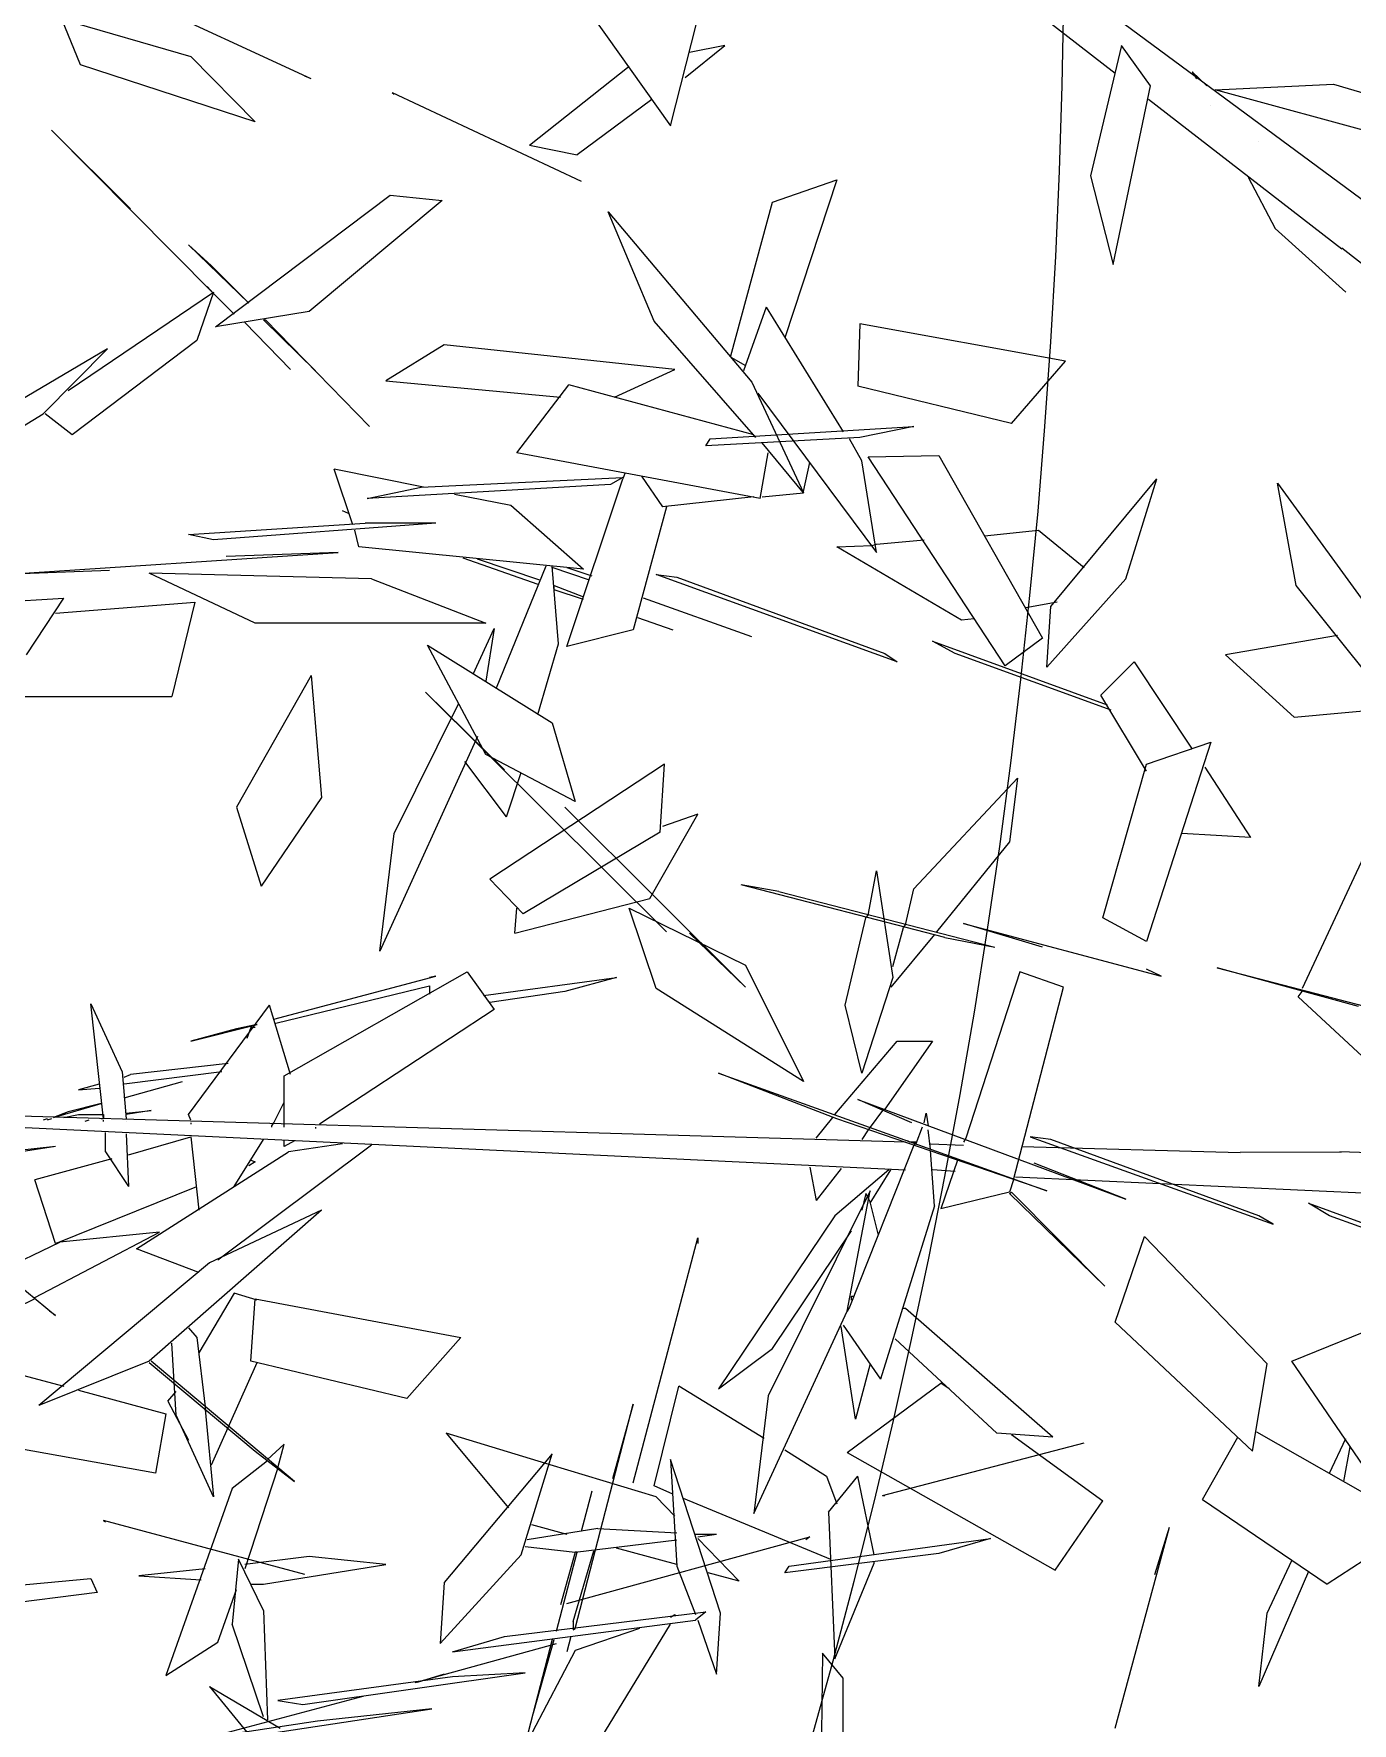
# Model space of a CAD drawing. Header units: metres. Extents: x 42 to 199, y -121 to 268.
# Drawn here: x 115.187 to 115.582, y -80.601 to -80.095 of the extents above; entities that cross this region are included whole.
import ezdxf

# ---------------------------------------------------------------- set-up
doc = ezdxf.new("R2010")
doc.units = ezdxf.units.M
doc.header["$LTSCALE"] = 0.3
doc.layers.get('0').update_dxf_attribs({"color": 8})
doc.layers.add('A-ELEVATION 3', color=8, linetype='Continuous')
for name, color, linetype, lineweight in [('A-Hatch', 8, 'Continuous', 9), ('A-LANDSCAPE', 8, 'Continuous', 5), ('DA HOUSE ARCH LAYOUT', 8, 'Continuous', 9)]:
    doc.layers.add(name, color=color, linetype=linetype, lineweight=lineweight)

# ---------------------------------------------------------------- blocks, each defined once
blk = doc.blocks.new('02PTRX29')
at = {"color": 8, "linetype": 'Continuous', "transparency": 33554572}
for p, q in [((0.07381664105384544, 0.05983765418756448), (0.1912780827308964, 0.1467477354283382)), ((0.1859648026549579, 0.1392838419885187), (0.1417507220237511, 0.105000534832417)), ((0.2151878430723357, 0.1044945081584991), (0.2362512033730084, 0.1142355216309205)), ((0.1823593626035134, 0.1001932814305668), (0.1795129625629741, 0.1114523749244576)), ((0.1908985627255291, 0.112211414935306), (0.1823593626035134, 0.1001932814305668)), ((0.2379590433972751, 0.1099342949027609), (0.226193923229296, 0.1065186148540569)), ((0.2362512033730084, 0.1057595748431517), (0.2379590433972751, 0.1099342949027609)), ((0.1385248019776739, 0.1038619748160876), (0.1411814420157, 0.1075306682019495)), ((0.1411814420157, 0.1075306682019495), (0.1440278420562962, 0.09563904136547663)), ((0.181031042584614, 0.1046210148269928), (0.1774256025331695, 0.1075306682019495)), ((0.1774256025331695, 0.1075306682019495), (0.1806515225790264, 0.1068981348594775)), ((0.226193923229296, 0.1065186148540569), (0.2203113631454841, 0.1005728014358205)), ((0.1334012819045967, 0.1038619748160876), (0.1347296019236026, 0.1051270415009107)), ((0.1347296019236026, 0.1051270415009107), (0.1343500819181216, 0.1044945081584991)), ((0.1952630427877082, 0.0984221880718259), (0.1861545626576984, 0.105633068174825)), ((0.2203113631454841, 0.1005728014358205), (0.2362512033730084, 0.1057595748431517)), ((0.1218259217391804, 0.1039884814845777), (0.101901121454901, 0.0981691747347817)), ((0.1130969616147084, 0.0981691747347817), (0.1326422418935707, 0.1034824548107771)), ((0.1326422418935707, 0.1034824548107771), (0.1218259217391804, 0.1039884814845777)), ((0.1419404820264916, 0.08754261458313195), (0.1385248019776739, 0.1038619748160876)), ((0.2151878430723357, 0.1044945081584991), (0.2157571230803867, 0.1047475214954297)), ((0.1210668817285097, 0.08893418793633501), (0.1387145619804784, 0.1025969081314351)), ((0.1330217618992222, 0.1020908814574568), (0.1330217618992222, 0.1020908814574568)), ((0.1840672026278369, 0.1025969081314351), (0.1908985627255291, 0.0975366413925407)), ((0.2077872029667063, 0.1032294414737898), (0.1905190427199344, 0.09513301469150193)), ((0.2077872029667063, 0.1032294414737898), (0.2075974429638521, 0.1031029348052961)), ((0.1286572818367659, 0.09880170807719324), (0.1286572818367659, 0.09880170807719324)), ((0.238907843410928, 0.0998137614250858), (0.2241065631995482, 0.08488597454516267)), ((0.2316969633077548, 0.09260288132219685), (0.238907843410928, 0.0998137614250858)), ((0.1952630427877082, 0.0984221880718259), (0.1908985627255291, 0.0975366413925407)), ((0.1296060818505183, 0.09551253469698295), (0.1271392018152326, 0.09083178796339908)), ((0.1440278420562962, 0.09563904136547663), (0.1419404820264916, 0.08754261458313195)), ((0.1730611224708198, 0.09323541466443785), (0.1671785623867237, 0.0952595213599956)), ((0.1671785623867237, 0.0952595213599956), (0.1719225624545544, 0.0808377611542177)), ((0.176856322524948, 0.07919317446397045), (0.1730611224708198, 0.09323541466443785)), ((0.2079769629693402, 0.09386794800684939), (0.2032329629014455, 0.09336192133287469)), ((0.2032329629014455, 0.09336192133287469), (0.2153776030749128, 0.0832413878550291)), ((0.2239168031968077, 0.08184981450187934), (0.2079769629693402, 0.09386794800684939)), ((0.1880521626848193, 0.09234986798503897), (0.1749587224978839, 0.07678954776293168)), ((0.183877442625267, 0.08235584117568706), (0.1880521626848193, 0.09234986798503897)), ((0.1271392018152326, 0.09083178796339908), (0.1206873617230855, 0.08501248121371319)), ((0.1210668817285097, 0.08906069460482868), (0.09298240132756774, 0.06704853429050672)), ((0.2208806431534711, 0.08400042786593431), (0.2263836832320365, 0.08931370794175919)), ((0.2263836832320365, 0.08931370794175919), (0.2242963232021822, 0.08741610791469512)), ((0.2242963232021822, 0.08741610791469512), (0.2208806431534711, 0.08400042786593431)), ((0.2241065631995482, 0.08488597454516267), (0.2246758432077698, 0.0855185078875742)), ((0.237389763389281, 0.07603050775214015), (0.2241065631995482, 0.08501248121371319)), ((0.2241065631995482, 0.08501248121371319), (0.2256246432213089, 0.08058474781723035)), ((0.1736304024790414, 0.08362090786051013), (0.1666092823786158, 0.07223530769795161)), ((0.1736304024790414, 0.08362090786051013), (0.1757177625086186, 0.0778016011107674)), ((0.2241065631995482, 0.08488597454516267), (0.2222089631724913, 0.0829883745180986)), ((0.1463049620886139, 0.07868714778999575), (0.1650912023569759, 0.08210282783887024)), ((0.1650912023569759, 0.08210282783887024), (0.1652809623597165, 0.07641002775762118)), ((0.1745792024925805, 0.0717292810240373), (0.183877442625267, 0.08235584117568706)), ((0.2193625631318312, 0.08248234784435127), (0.2098745629963972, 0.07274133437175934)), ((0.2148083230668618, 0.0778016011107674), (0.2195523231345717, 0.08248234784435127)), ((0.2153776030749128, 0.0832413878550291), (0.2239168031968077, 0.08184981450187934)), ((0.2212601631589592, 0.08222933450736392), (0.2170854430992861, 0.07792810777920423)), ((0.2195523231345717, 0.08248234784435127), (0.2193625631318312, 0.08248234784435127)), ((0.2256246432213089, 0.08058474781723035), (0.2370102433837999, 0.0719822943610211)), ((0.176856322524948, 0.07906666779541993), (0.1755280025061126, 0.07830762778468525)), ((0.1819798425982668, 0.07792810777920423), (0.2030432028988756, 0.08020522781180262)), ((0.2030432028988756, 0.08020522781180262), (0.2083564829747644, 0.07691605443136496)), ((0.2337843233377299, 0.07982570780632514), (0.2516217635923184, 0.06932565432305537)), ((0.2396668834218261, 0.07387989438808873), (0.2337843233377299, 0.07982570780632514)), ((0.1512387221591851, 0.07299434770874313), (0.1463049620886139, 0.07868714778999575)), ((0.1874828826768322, 0.07539797440972862), (0.1819798425982668, 0.07792810777920423)), ((0.1512387221591851, 0.07299434770874313), (0.1652809623597165, 0.07641002775762118)), ((0.1743894424896624, 0.0757774944151528), (0.1635731223351584, 0.06122922754076754)), ((0.1749587224978839, 0.07678954776293168), (0.1702147224302806, 0.06666901428519978)), ((0.1747689624951434, 0.0719822943610211), (0.1916576027364343, 0.0765365344261113)), ((0.1964016028040447, 0.07033770767089109), (0.1916576027364343, 0.0765365344261113)), ((0.2083564829747644, 0.07691605443136496), (0.192416642747169, 0.07539797440972862)), ((0.1787539225520689, 0.07160277435560047), (0.1601574422863976, 0.07274133437175934)), ((0.1601574422863976, 0.07274133437175934), (0.1650912023569759, 0.0717292810240373)), ((0.2370102433837999, 0.0719822943610211), (0.2394771234190927, 0.07387989438808873)), ((0.2565555236628896, 0.06363285424174947), (0.2396668834218261, 0.07387989438808873)), ((0.1649014423542923, 0.06957866765998233), (0.166040002370444, 0.07160277435560047)), ((0.1650912023569759, 0.0717292810240373), (0.1791334425574433, 0.07097024101330263)), ((0.1702147224302806, 0.06666901428519978), (0.1740099224844727, 0.07122325435011945)), ((0.1791334425574433, 0.07097024101330263), (0.1787539225520689, 0.07160277435560047)), ((0.1578803222541438, 0.07008469433390374), (0.1483923221186458, 0.05338581409558074)), ((0.1518080021674137, 0.05085568072604829), (0.1643321623461844, 0.06995818766540651)), ((0.1643321623461844, 0.06995818766540651), (0.1578803222541438, 0.07008469433390374)), ((0.1635731223351584, 0.06122922754076754), (0.1649014423542923, 0.06957866765998233)), ((0.1741996824870924, 0.06616298761122508), (0.1734406424760806, 0.07033770767089109)), ((0.1741996824870924, 0.06616298761122508), (0.1964016028040447, 0.07033770767089109)), ((0.1476332821077975, 0.05629546747036684), (0.1379555219695661, 0.06793408096985232)), ((0.1408019220102261, 0.05882560083984245), (0.1379555219695661, 0.06793408096985232)), ((0.1702147224302806, 0.06679552095369345), (0.169645442422123, 0.0694521609914922)), ((0.1850160026415395, 0.06818709430683967), (0.1831184026142481, 0.06540394760037671)), ((0.1865340826631225, 0.06844010764377018), (0.1867238426658631, 0.06793408096985232)), ((0.1867238426658631, 0.06806058763834599), (0.1878624026820788, 0.06742805429610499)), ((0.2051305629286801, 0.06717504095894711), (0.1867238426658631, 0.06806058763834599)), ((0.1918473627389545, 0.05262677408467553), (0.1867238426658631, 0.06793408096985232)), ((0.2049408029260533, 0.06717504095894711), (0.2131004830423606, 0.0688196276492512)), ((0.2113926430180371, 0.06375936091024315), (0.2131004830423606, 0.0688196276492512)), ((0.1269494418124992, 0.06755456096442813), (0.1178409616823188, 0.05503040078571075)), ((0.1252416017879412, 0.05819306749743092), (0.1269494418124992, 0.06755456096442813)), ((0.1702147224302806, 0.06666901428519978), (0.1702147224302806, 0.06679552095369345)), ((0.1740099224844727, 0.0662894942797152), (0.1702147224302806, 0.06666901428519978)), ((0.1878624026820788, 0.06742805429610499), (0.2100643229990311, 0.06616298761122508)), ((0.2020944028853506, 0.0665425076167061), (0.1969708828120318, 0.06553045426881354)), ((0.2100643229990311, 0.06616298761122508), (0.2051305629286801, 0.06717504095894711)), ((0.1747689624951434, 0.0662894942797152), (0.1831184026142481, 0.06540394760037671)), ((0.1827388826090015, 0.06540394760037671), (0.185775042652331, 0.05414485410631187)), ((0.1969708828120318, 0.06553045426881354), (0.1903292827173146, 0.05971114751907081)), ((0.2117721630235181, 0.06477141425796162), (0.2123414430316899, 0.06502442759506621)), ((0.2038022429096742, 0.06388586757873682), (0.2102540830017716, 0.06388586757873682)), ((0.2038022429096742, 0.06388586757873682), (0.2241065631995482, 0.06236778755704009)), ((0.2263836832320365, 0.06287381423101479), (0.2102540830017716, 0.06388586757873682)), ((0.1487718421239066, 0.06325333423649226), (0.1445971220645248, 0.05983765418756448)), ((0.1537056021944707, 0.06274730756252112), (0.1487718421239066, 0.06325333423649226)), ((0.1635731223351584, 0.06198826755161591), (0.1592086422729864, 0.06236778755704009)), ((0.1639526423408668, 0.06186176088317907), (0.1635731223351584, 0.06198826755161591)), ((0.1671785623867237, 0.0617352542146854), (0.1639526423408668, 0.06186176088317907)), ((0.2108233630100429, 0.0617352542146854), (0.211202883015531, 0.06325333423649582)), ((0.2241065631995482, 0.06236778755704009), (0.2263836832320365, 0.06287381423101479)), ((0.1557929622242753, 0.05503040078571075), (0.1671785623867237, 0.0617352542146854)), ((0.1903292827173146, 0.05971114751907081), (0.2108233630100429, 0.0617352542146854)), ((0.194314242774233, 0.05869909417134878), (0.2000070428554821, 0.06059669419846969)), ((0.2013353628743815, 0.06072320086696337), (0.1945040027767533, 0.05831957416592459)), ((0.2127209630370501, 0.06122922754076754), (0.2229680031832828, 0.06084970753545704)), ((0.2432723234732705, 0.05920512084532348), (0.2127209630370501, 0.06122922754076754)), ((0.1480128021132217, 0.05072917405755106), (0.1408019220102261, 0.05882560083984245)), ((0.1616755223082649, 0.05123520073152932), (0.1836876826224128, 0.05920512084532348)), ((0.1817900825954695, 0.05895210750833257), (0.1628140823244237, 0.051994240742264)), ((0.1836876826224128, 0.05920512084532348), (0.1817900825954695, 0.05895210750833257)), ((0.1918473627389545, 0.05983765418756448), (0.1895702427064023, 0.0590786141768298)), ((0.1897600027091428, 0.05869909417134878), (0.1931756827579605, 0.05983765418756448)), ((0.1926064027499095, 0.05287978742160604), (0.1931756827579605, 0.05996416085605816)), ((0.1937449627660115, 0.05996416085605816), (0.1982992028311585, 0.04883157403049054)), ((0.2096848029936638, 0.05882560083984245), (0.199248002844584, 0.05477738744872696)), ((0.2096848029936638, 0.05882560083984245), (0.2299891232836515, 0.05933162751364662)), ((0.2203113631454841, 0.05477738744872696), (0.2299891232836515, 0.05933162751364662)), ((0.2335945633349823, 0.05958464085063397), (0.2432723234732705, 0.05920512084532348)), ((0.1182204816877928, 0.04946410737290208), (0.1252416017879412, 0.05819306749743092)), ((0.19298592275522, 0.05819306749743092), (0.1903292827173146, 0.05718101414976573)), ((0.1903292827173146, 0.05692800081277838), (0.19298592275522, 0.05781354749200673)), ((0.19298592275522, 0.05781354749200673), (0.19298592275522, 0.05819306749743092)), ((0.1470640020998033, 0.05667498747578747), (0.1499104021403497, 0.05616896080187317)), ((0.1480128021132217, 0.05072917405755106), (0.1476332821077975, 0.05629546747036684)), ((0.1749587224978839, 0.05351232076390389), (0.184826242638799, 0.05705450748127205)), ((0.2385283234054398, 0.05566293412812584), (0.2258144032240494, 0.05667498747578747)), ((0.2258144032240494, 0.05667498747578747), (0.2279017632536195, 0.04807253401958533)), ((0.2411849634433594, 0.05186773407377032), (0.2377692833945346, 0.05705450748127205)), ((0.2569350436683777, 0.05591594746494266), (0.2377692833945346, 0.05705450748127205)), ((0.1546544022080028, 0.0551569074540339), (0.1557929622242753, 0.05503040078571075)), ((0.1853955226470205, 0.05528341412264481), (0.1821696026007729, 0.05414485410631187)), ((0.185775042652331, 0.05414485410631187), (0.1918473627389545, 0.05262677408467553)), ((0.2003865628608494, 0.05009664071519992), (0.1984889628338991, 0.0542713607748091)), ((0.1984889628338991, 0.0542713607748091), (0.199248002844584, 0.04946410737290208)), ((0.199248002844584, 0.05477738744872696), (0.2203113631454841, 0.05477738744872696)), ((0.121446401733877, 0.05363882743239756), (0.1316934418800955, 0.05186773407377032)), ((0.1584496022623014, 0.05313280075859339), (0.1425097620345426, 0.04731349400885065)), ((0.1483923221186458, 0.05338581409558074), (0.1518080021674137, 0.05085568072604829)), ((0.1563622422325039, 0.051994240742264), (0.1584496022623014, 0.05313280075859339)), ((0.1945040027767533, 0.04642794732945177), (0.1926064027499095, 0.05287978742160604)), ((0.2045612829206291, 0.05275328075311236), (0.1931756827579605, 0.0456689073186034)), ((0.199248002844584, 0.04275925394376046), (0.2045612829206291, 0.05275328075311236)), ((0.1316934418800955, 0.05186773407377032), (0.1254313617906817, 0.04617493399246442)), ((0.140042881999257, 0.05123520073152932), (0.1347296019236026, 0.04326528061767831)), ((0.140042881999257, 0.05123520073152932), (0.1430790420426504, 0.04819904068813585)), ((0.1421302420292321, 0.04680746733492924), (0.1563622422325039, 0.051994240742264)), ((0.1628140823244237, 0.051994240742264), (0.1616755223082649, 0.05123520073152932)), ((0.2151878430723357, 0.04997013404670625), (0.2142390430585763, 0.03883754722113864)), ((0.2151878430723357, 0.04997013404670625), (0.2220192031698573, 0.03795200054173975)), ((0.1389043219829844, 0.04124117392212057), (0.1430790420426504, 0.04819904068813585)), ((0.2047510429230925, 0.04845205402506636), (0.1827388826090015, 0.02656640037924163)), ((0.1975401628202036, 0.04136768059061424), (0.2047510429230925, 0.04845205402506636)), ((0.2427030434651058, 0.04807253401958533), (0.2279017632536195, 0.04807253401958533)), ((0.1254313617906817, 0.04617493399246442), (0.1100608015713718, 0.047566507345838)), ((0.2075974429638521, 0.03554837384087151), (0.2017148828798625, 0.04744000067734433)), ((0.1931756827579605, 0.0456689073186034), (0.1910883227282696, 0.03845802721565761)), ((0.1389043219829844, 0.04187370726441486), (0.1330217618992293, 0.04389781396014669)), ((0.1330217618992293, 0.04389781396014669), (0.1389043219829844, 0.02568085369995643)), ((0.2000070428554821, 0.04440384063389402), (0.2089257629829788, 0.02479530702078492)), ((0.142889282039917, 0.0278314670640043), (0.1389043219829844, 0.04187370726441486)), ((0.1833081626170454, 0.03567488050936518), (0.182928642611742, 0.04187370726441841)), ((0.182928642611742, 0.04187370726441841), (0.1988684828393232, 0.03137365378120549)), ((0.1910883227282696, 0.03845802721565761), (0.199248002844584, 0.04275925394376046)), ((0.197350402817456, 0.03706645386251139), (0.2011456028718754, 0.04212672060134892)), ((0.1335910419073372, 0.04162069392760159), (0.1294163218477777, 0.03516885383538693)), ((0.1601574422863976, 0.03048810710186345), (0.1506694421511341, 0.04060864057970903)), ((0.1506694421511341, 0.04060864057970903), (0.1514284821619256, 0.03478933383002314)), ((0.197350402817456, 0.03706645386251139), (0.1960220827986205, 0.04111466725362334)), ((0.2142390430585763, 0.03883754722113864), (0.2197420831373194, 0.0307411204388508)), ((0.1755280025061126, 0.02150613364034726), (0.1920371227416879, 0.03795200054173975)), ((0.184256962630748, 0.02960256042263509), (0.1798924825682349, 0.0373194671994419)), ((0.1798924825682349, 0.0373194671994419), (0.1831184026142481, 0.03618090718316935)), ((0.1920371227416879, 0.03795200054173975), (0.1901395227145741, 0.03605440051467568)), ((0.2220192031698573, 0.03795200054173975), (0.2197420831373194, 0.0307411204388508)), ((0.1180307216850522, 0.03567488050936518), (0.124672321779947, 0.02137962697190687)), ((0.1294163218477777, 0.03516885383538693), (0.1356784019370281, 0.03554837384087151)), ((0.1356784019370281, 0.03554837384087151), (0.1356784019370281, 0.03554837384087151)), ((0.1833081626170454, 0.03567488050936518), (0.19583232279588, 0.02821098706948888)), ((0.2089257629829788, 0.02479530702078492), (0.2075974429638521, 0.03554837384087151)), ((0.1514284821619256, 0.03478933383002314), (0.1580700822568275, 0.02656640037924163)), ((0.1635731223351655, 0.03213269379199701), (0.1620550423136322, 0.02239168031974614)), ((0.1643321623461844, 0.0280844804009952), (0.1635731223351655, 0.03213269379199701)), ((0.19583232279588, 0.02821098706948888), (0.1988684828393232, 0.03137365378120549)), ((0.1724918424626054, 0.03023509376504308), (0.152756802180825, 0.02517482702603857)), ((0.157311042246036, 0.02606037370543746), (0.1759075225113591, 0.03086762710734448)), ((0.1609164822973597, 0.02719893372159632), (0.1601574422863976, 0.03048810710186345)), ((0.1724918424626054, 0.03023509376504308), (0.1759075225113591, 0.03086762710734448)), ((0.1965913628067852, 0.02643989371091848), (0.184256962630748, 0.02960256042263509)), ((0.1389043219829844, 0.02568085369995643), (0.142889282039917, 0.0278314670640043)), ((0.1645219223489249, 0.0278314670640043), (0.1643321623461844, 0.0280844804009952)), ((0.1664195223758753, 0.01986154695021369), (0.1645219223489249, 0.0278314670640043)), ((0.1861545626576984, 0.02871701374323621), (0.1755280025061126, 0.02353024033590501)), ((0.1836876826224128, 0.02137962697190687), (0.1861545626576984, 0.02871701374323621)), ((0.1965913628067852, 0.02643989371091848), (0.1964016028040447, 0.02871701374323621)), ((0.1556032022215348, 0.02732544039008999), (0.1375760019641419, 0.02251818698806929)), ((0.1483923221186458, 0.02517482702603857), (0.1556032022215348, 0.02732544039008999)), ((0.1582598422595609, 0.02631338704242125), (0.1622448023163727, 0.02150613364034726)), ((0.1611062423001002, 0.02694592038460542), (0.1609164822973597, 0.02719893372159632)), ((0.1620550423136322, 0.02340373366746817), (0.1611062423001002, 0.02694592038460542)), ((0.1806515225790264, 0.02643989371091848), (0.1755280025061126, 0.02150613364034726)), ((0.157311042246036, 0.02606037370543746), (0.152756802180825, 0.02517482702603857)), ((0.1324524818910646, 0.0232772269989745), (0.1087324815523019, 0.01707840024374718)), ((0.1195488017069266, 0.01973504028172002), (0.1324524818910646, 0.0232772269989745)), ((0.1755280025061126, 0.02353024033590501), (0.1702147224302806, 0.01290368018414156)), ((0.1375760019641419, 0.02251818698806929), (0.1389043219829844, 0.02315072033048082)), ((0.1464947220915818, 0.02150613364034726), (0.1504796821485144, 0.02289770699349347)), ((0.1504796821485144, 0.02289770699349347), (0.1554134422188511, 0.007716906776810362)), ((0.1620550423136322, 0.02239168031974614), (0.1649014423542923, 0.01366272019504677)), ((0.1994377628473174, 0.02074709362961258), (0.1872931226740917, 0.02239168031974614)), ((0.1872931226740917, 0.02239168031974614), (0.1920371227416879, 0.02112661363486623)), ((0.2009558428689004, 0.02289770699349347), (0.1984889628338991, 0.01948202694478951)), ((0.2176547231074508, 0.01340970685805942), (0.2009558428689004, 0.02289770699349347)), ((0.2038022429096742, 0.02251818698806929), (0.2043715229176613, 0.02239168031974614)), ((0.2186035231211605, 0.01859648026556115), (0.2038022429096742, 0.02251818698806929)), ((0.21841376311842, 0.01821696026008013), (0.2043715229176613, 0.02163264030884093)), ((0.2043715229176613, 0.02163264030884093), (0.2043715229176613, 0.02087360029793572)), ((0.1250518417854352, 0.02062058696100522), (0.1187897616959575, 0.01480128021137617)), ((0.1250518417854352, 0.02062058696100522), (0.124672321779947, 0.02112661363486623)), ((0.151048962156672, 0.003921706722625373), (0.1464947220915818, 0.02150613364034726)), ((0.1702147224302806, 0.01290368018414156), (0.1836876826224128, 0.02137962697190687)), ((0.1920371227416879, 0.02112661363486623), (0.1988684828393232, 0.02011456028720104)), ((0.1649014423542923, 0.01366272019504677), (0.1664195223758753, 0.01986154695021369)), ((0.1984889628338991, 0.01948202694478951), (0.2144288030613737, 0.00898197346163343)), ((0.2170854430992932, 0.0135362135265531), (0.218983043126407, 0.01986154695021369)), ((0.2263836832320365, 0.009867520140861785), (0.218983043126407, 0.01986154695021369)), ((0.2353024033594764, 0.01998805361870737), (0.2324560033189371, 0.01378922686354045)), ((0.2341638433430902, 0.009488000135380759), (0.2353024033594764, 0.01998805361870737)), ((0.2201216031427435, 0.01809045359158645), (0.2220192031698573, 0.01771093358616227)), ((0.226193923229296, 0.01657237357000341), (0.2201216031427435, 0.01809045359158645)), ((0.2203113631454841, 0.01783744025465595), (0.2206908831507306, 0.01783744025465595)), ((0.2206908831507306, 0.01783744025465595), (0.2210704031562187, 0.01682538690681668)), ((0.2220192031698573, 0.01771093358616227), (0.226193923229296, 0.01657237357000341)), ((0.1616755223082649, 0.01657237357000341), (0.1584496022623014, 0.01657237357000341)), ((0.1584496022623014, 0.01657237357000341), (0.1628140823244237, 0.01037354681477964)), ((0.1673683223895708, 0.009867520140861785), (0.1616755223082649, 0.01657237357000341)), ((0.2227782431805423, 0.01454826687427513), (0.2316969633077548, 0.0135362135265531)), ((0.1779948825413911, 0.01366272019504677), (0.1480128021132217, 0.002909653374903343)), ((0.1671785623867237, 0.009488000135380759), (0.1779948825413911, 0.01366272019504677)), ((0.2176547231074508, 0.008728960124642526), (0.2176547231074508, 0.01340970685805942)), ((0.2233475231887567, 0.01378922686354045), (0.2322662433159692, 0.01265066684732474)), ((0.2322662433159692, 0.0113856001626722), (0.2269529632402083, 0.01290368018414156)), ((0.2322662433159692, 0.01328320018962259), (0.2316969633077548, 0.0135362135265531)), ((0.2324560033189371, 0.01378922686354045), (0.2320764833134064, 0.009488000135380759)), ((0.2345433633485214, 0.01265066684732474), (0.2364409633757489, 0.01214464017335004)), ((0.1652809623597165, 0.011259093494008), (0.1408019220102261, 0.002150613363998133)), ((0.1603472022893655, 0.009108480129956575), (0.1652809623597165, 0.011259093494008)), ((0.1609164822973668, 0.007337386771386178), (0.2897635241367951, 0.01113258682551077)), ((0.2897635241367951, 0.01100608015707394), (0.1609164822973668, 0.004807253402020706)), ((0.2186035231211605, 0.009108480129956575), (0.2176547231074508, 0.01100608015707749)), ((0.2343536033457738, 0.01087957348858026), (0.237389763389281, 0.01012053347779229)), ((0.2387180834083011, 0.009614506803874434), (0.2343536033457738, 0.01087957348858026)), ((0.2364409633757489, 0.01214464017335004), (0.2345433633485214, 0.01227114684184372)), ((0.1480128021132217, 0.002909653374903343), (0.1671785623867237, 0.009488000135380759)), ((0.1590188822702387, 0.00999402680935546), (0.1588291222675622, 0.008855466793139755)), ((0.1592086422729864, 0.009108480129956575), (0.1590188822702387, 0.00999402680935546)), ((0.1628140823244237, 0.01037354681477964), (0.1630038423271643, 0.01024704014628597)), ((0.1630038423271643, 0.01024704014628597), (0.1641424023436073, 0.008728960124642526)), ((0.1690761624138943, 0.007716906776810362), (0.1675580823923113, 0.009614506803874434)), ((0.226193923229296, 0.009361493466887083), (0.2263836832320365, 0.009867520140861785)), ((0.229799363280911, 0.01024704014628597), (0.2320764833134064, 0.009867520140861785)), ((0.2320764833134064, 0.00999402680935546), (0.229799363280911, 0.01024704014628597)), ((0.2364409633757489, 0.009867520140861785), (0.2341638433430902, 0.009867520140861785)), ((0.2341638433430902, 0.009867520140861785), (0.2341638433430902, 0.009488000135380759)), ((0.2341638433430902, 0.009488000135380759), (0.2343536033457738, 0.009488000135380759)), ((0.2341638433430902, 0.009234986798450251), (0.2341638433430902, 0.009361493466887083)), ((0.2354921633622169, 0.009361493466887083), (0.235871683367705, 0.009234986798450251)), ((0.2377692833945346, 0.009614506803874434), (0.2364409633757489, 0.009867520140861785)), ((0.237389763389281, 0.01012053347779229), (0.2387180834083011, 0.009614506803874434)), ((0.238907843410928, 0.009488000135380759), (0.239287363416409, 0.009361493466887083)), ((0.239287363416409, 0.009488000135380759), (0.2396668834218261, 0.009361493466887083)), ((0.1495308821348615, 0.007843413445247194), (0.1273289618179732, -0.0001265066684936755)), ((0.1476332821077975, 0.007590400108316686), (0.1495308821348615, 0.007843413445247194)), ((0.1586393622648146, 0.006704853429088331), (0.1588291222675622, 0.008475946787658728)), ((0.1593984022757269, 0.008728960124642526), (0.1599676822838347, 0.007210880103063033)), ((0.1641424023436073, 0.008728960124642526), (0.1643321623461844, 0.008475946787658728)), ((0.1643321623461844, 0.008475946787658728), (0.1649014423542923, 0.007590400108316686)), ((0.2148083230668618, 0.008728960124642526), (0.2148083230668618, 0.008602453456152404)), ((0.2187932831236665, 0.008855466793139755), (0.2186035231211605, 0.009108480129956575)), ((0.2187932831236665, 0.008728960124642526), (0.2187932831236665, 0.008855466793139755)), ((0.226193923229296, 0.007843413445304037), (0.225434883218341, 0.001138560016162415)), ((0.226193923229296, 0.009108480129956575), (0.226193923229296, 0.00898197346163343)), ((0.2318867233107795, 0.006198826755170472), (0.226193923229296, 0.007843413445304037)), ((0.2320764833134064, 0.008096426782234545), (0.2318867233107795, 0.003289173380213839)), ((0.2320764833134064, 0.009234986798450251), (0.2320764833134064, 0.009234986798450251)), ((0.2339740833404704, 0.006451840092097427), (0.2339740833404704, 0.00822293345072822)), ((0.1081632015441372, 0.006072320086673244), (0.1212566417311365, 0.006451840092097427)), ((0.1210845924657704, 0.006446853156887755), (0.1303421463448515, 0.006406315361463299)), ((0.1286572818367659, 0.0006325333423582435), (0.1476332821077975, 0.007590400108316686)), ((0.1502899221454896, 0.006957866765905152), (0.1303421463448515, 0.006406315361463299)), ((0.1554134422188511, 0.007716906776810362), (0.1556032022215348, 0.007337386771386178)), ((0.1586393622648146, 0.007210880103063033), (0.1556032022215348, 0.007084373434565805)), ((0.158259842259568, 0.001518080021643442), (0.1586393622648146, 0.006578346760594656)), ((0.1599676822838347, 0.007210880103063033), (0.1601574422863976, 0.007337386771386178)), ((0.1601574422863976, 0.007337386771386178), (0.1599676822838347, 0.007337386771386178)), ((0.1599676822838347, 0.007337386771386178), (0.160536962292106, 0.007337386771386178)), ((0.1599676822838347, 0.007210880103063033), (0.1601574422863976, 0.007084373434565805)), ((0.1601574422863976, 0.007084373434565805), (0.166040002370444, -0.0077169067768601)), ((0.160536962292106, 0.007337386771386178), (0.1607267222948536, 0.007463893439819458)), ((0.2096848029936638, 0.007084373434569358), (0.2237270431942378, -0.003415680048760805)), ((0.2123414430316899, 0.007210880103063033), (0.2172752031020266, 0.006451840092097427)), ((0.216705923093869, 0.007463893439819458), (0.2176547231074508, 0.006957866765905152)), ((0.2311276832998104, -0.002403626701035222), (0.2172752031020266, 0.006451840092097427)), ((0.2176547231074508, 0.006957866765905152), (0.2176547231074508, 0.007463893439819458)), ((0.2222089631724913, 0.003289173380213839), (0.2195523231345717, 0.007590400108316686)), ((0.2339740833404704, 0.006451840092097427), (0.2318867233107795, 0.003289173380213839)), ((0.2385283234054398, 0.006957866765905152), (0.2569350436683777, 0.004048213391119049)), ((0.2385283234054398, 0.006957866765905152), (0.2487753635518359, 0.005819306749689446)), ((0.2563657636599288, 0.006198826755170472), (0.2385283234054398, -0.00847594678776531)), ((0.1408019220102261, 0.002150613363998133), (0.1491513621293805, 0.005439786744435793)), ((0.1561724822295361, 0.005692800081252614), (0.1576905622514033, 0.001265066684826621)), ((0.1563622422325039, 0.004680746733530583), (0.1584496022623014, 0.004807253402020706)), ((0.1641424023436073, 0.001771093358513554), (0.1622448023163727, 0.004807253402020706)), ((0.1624345623189498, 0.004807253402020706), (0.1673683223895708, 0.0006325333423582435)), ((0.1667990423814629, 0.004933760070343851), (0.1690761624138943, 0.002024106695504457)), ((0.169645442422123, 0.005060266738951213), (0.1690761624138943, 0.002024106695504457)), ((0.2206908831507306, 0.005692800081252614), (0.2203113631454841, 0.005566293412758938)), ((0.2203113631454841, 0.005566293412758938), (0.2208806431534711, 0.005186773407448442)), ((0.2334048033324194, 0.005819306749689446), (0.2404259234325679, 0.003921706722625373)), ((0.1508592021539386, 0.004174720059555881), (0.1178409616823188, 0.002656640037912439)), ((0.151048962156672, 0.003921706722625373), (0.1514284821619256, 0.002783146706406114)), ((0.2385283234054398, -0.001897600027117363), (0.2256246432213089, 0.003289173380213839)), ((0.2385283234054398, -0.001897600027117363), (0.2404259234325679, 0.003921706722625373)), ((0.124103041771896, 0.001771093358513554), (0.1056963215088587, -0.004933760070397142)), ((0.1222054417446685, 0.0006325333423582435), (0.124103041771896, 0.001771093358513554)), ((0.1512387221591851, 0.002783146706406114), (0.1426995220373968, -0.00581930674979958)), ((0.1426995220373968, -0.00581930674979958), (0.1514284821619256, 0.002656640037915992)), ((0.1514284821619256, 0.002656640037915992), (0.1512387221591851, 0.002783146706406114)), ((0.1514284821619256, 0.002783146706406114), (0.1576905622514033, 0.001265066684826621)), ((0.1633833623326524, -0.001138560016268997), (0.1641424023436073, 0.001897600027010782)), ((0.1662297623731916, -0.008096426782344679), (0.1641424023436073, 0.002909653374903343)), ((0.1641424023436073, 0.002909653374903343), (0.1734406424760806, -0.01581333355914794)), ((0.1641424023436073, 0.001897600027010782), (0.1643321623461844, 0.002277120032491808)), ((0.1643321623461844, 0.002277120032491808), (0.1645219223489249, 0.002656640037915992)), ((0.1645219223489249, 0.002656640037915992), (0.1649014423542923, 0.001138560016162415)), ((0.1077836815388906, -0.004554240065086645), (0.1222054417446685, 0.0006325333423582435)), ((0.1273289618179732, -0.0001265066684936755), (0.1286572818367659, 0.0006325333423582435)), ((0.158259842259568, 0.001518080021643442), (0.1631936023299048, -0.0142952535375116)), ((0.1673683223895708, 0.0006325333423582435), (0.1779948825413911, -0.0151808002167364)), ((0.2142390430585763, 0.001138560016162415), (0.2299891232836515, -0.01265066684726079)), ((0.2142390430585763, 0.001138560016162415), (0.2244860832049156, -0.003668693385744604)), ((0.1278982418259744, -0.01290368018424815), (0.1390940819857249, -0.001265066684705829)), ((0.1417507220237582, -0.00910848013006671), (0.1390940819857249, -0.001265066684705829)), ((0.1730611224708198, -0.01151210683104509), (0.1658502423679309, -0.0007590400107879702)), ((0.185775042652331, -0.02378325367277156), (0.1798924825682349, -0.001391573353199504)), ((0.1798924825682349, -0.001391573353199504), (0.1798924825682349, -0.001897600027117363)), ((0.2404259234325679, -0.006831360097518058), (0.2290403232700626, -0.0008855466792816458)), ((0.2290403232700626, -0.0008855466792816458), (0.2381488033999588, -0.001771093358623688)), ((0.225434883218341, -0.004554240065086645), (0.2311276832998104, -0.002403626701035222)), ((0.2561760036574086, -0.01050005348320937), (0.2381488033999588, -0.001771093358623688)), ((0.2381488033999588, -0.001771093358623688), (0.2385283234054398, -0.001897600027117363)), ((0.2244860832049156, -0.003668693385744604), (0.2400464034270797, -0.01669888023843313)), ((0.1658502423679309, -0.006704853429024382), (0.1656604823651904, -0.006704853429024382)), ((0.1658502423679309, -0.007084373434505409), (0.1658502423679309, -0.006704853429024382)), ((0.1658502423679309, -0.007084373434505409), (0.1658502423679309, -0.007084373434505409)), ((0.2203113631454841, -0.006957866766011733), (0.2015251228773494, -0.01050005348320937)), ((0.2201216031427435, -0.007084373434505409), (0.2222089631724913, -0.006451840092207561)), ((0.2206908831507306, -0.01265066684726079), (0.2203113631454841, -0.006957866766011733)), ((0.2222089631724913, -0.006451840092207561), (0.225434883218341, -0.01189162683646927)), ((0.2404259234325679, -0.006957866766011733), (0.2474470435327163, -0.0103735468147157)), ((0.1256211217934222, -0.01265066684726079), (0.1134764816201965, -0.0077169067768601)), ((0.1417507220237582, -0.00910848013006671), (0.1292265618448099, -0.02087360029804231)), ((0.1474435221050641, -0.01960853361316239), (0.1609164822973668, -0.007843413445353775)), ((0.1609164822973668, -0.007843413445353775), (0.1611062423001002, -0.007843413445353775)), ((0.166040002370444, -0.0077169067768601), (0.1662297623731916, -0.008096426782344679)), ((0.1747689624951434, -0.02656640037929137), (0.1662297623731916, -0.008096426782344679)), ((0.2385283234054398, -0.00847594678776531), (0.2390976034133843, -0.008096426782341126)), ((0.1618652823110054, -0.01062656015182029), (0.1525670421782053, -0.01922901360790874)), ((0.1666092823786158, -0.009361493466997217), (0.1631936023299048, -0.0142952535375116)), ((0.165470722362457, -0.01796394692302883), (0.1667990423814629, -0.00948800013548734)), ((0.2015251228773494, -0.01050005348320937), (0.2064588829477003, -0.01606634689596476)), ((0.2256246432213089, -0.01050005348320937), (0.2248656032103398, -0.01682538690686997)), ((0.2263836832320365, -0.009614506803924172), (0.2256246432213089, -0.01050005348320937)), ((0.1779948825413911, -0.0151808002167364), (0.1730611224708198, -0.01151210683104509)), ((0.227522243248373, -0.01758442691777518), (0.2279017632536195, -0.01100608015712723)), ((0.1170819216716339, -0.02517482702614515), (0.1256211217934222, -0.01265066684726079)), ((0.1292265618448099, -0.02087360029804231), (0.1278982418259744, -0.01290368018424815)), ((0.1641424023436073, -0.01290368018424815), (0.165470722362457, -0.01796394692302883)), ((0.2064588829477003, -0.01606634689596476), (0.2206908831507306, -0.01265066684726079)), ((0.216705923093869, -0.02365674700444842), (0.229799363280911, -0.01265066684726079)), ((0.2242963232021822, -0.02213866698269484), (0.2201216031427435, -0.01277717351575802)), ((0.2299891232836515, -0.01277717351575447), (0.2203113631454841, -0.02087360029804231)), ((0.2299891232836515, -0.01265066684726079), (0.2400464034270797, -0.01669888023843313)), ((0.2468777635247221, -0.01252416017876712), (0.2377692833945346, -0.01492778687980589)), ((0.156931522240491, -0.0151808002167364), (0.1576905622514033, -0.01467477354281854)), ((0.1662297623731916, -0.02100010696647914), (0.1576905622514033, -0.01467477354281854)), ((0.1738201624815048, -0.0197350402818266), (0.1816003225927219, -0.01492778687980589)), ((0.1838774426252741, -0.02403626700992945), (0.1816003225927219, -0.01492778687980589)), ((0.2364409633757489, -0.01530730688523363), (0.2284710432617842, -0.0174579202492815)), ((0.1734406424760806, -0.01581333355914794), (0.1747689624951434, -0.02656640037929137)), ((0.1910883227282696, -0.03706645386256469), (0.185775042652331, -0.01657237356993946)), ((0.185775042652331, -0.01657237356993946), (0.1876726426795727, -0.02340373366751791)), ((0.2248656032103398, -0.01682538690686997), (0.2248656032103398, -0.01707840024385732)), ((0.2282812832590437, -0.01631936023295211), (0.2263836832320365, -0.01986154695032027)), ((0.2282812832590437, -0.01631936023295211), (0.227522243248373, -0.01543381355372375)), ((0.2248656032103398, -0.01707840024385732), (0.2241065631995482, -0.02504832035765148)), ((0.2241065631995482, -0.02504832035765148), (0.227522243248373, -0.01758442691777518)), ((0.2284710432617842, -0.0174579202492815), (0.2294198432754868, -0.02289770699360005)), ((0.1288470418395065, -0.01910250693941862), (0.1140457616282475, -0.02757845372713064)), ((0.1222054417446685, -0.02289770699360005), (0.1206873617230855, -0.0197350402818266)), ((0.1337808019100706, -0.02530133369458554), (0.1305548818639366, -0.01960853361316239)), ((0.1512387221591851, -0.01935552027634557), (0.142889282039917, -0.02542784036307566)), ((0.1474435221050641, -0.01960853361316239), (0.1525670421782053, -0.01922901360790874)), ((0.1937449627660115, -0.02201216031420117), (0.2028534428961422, -0.01922901360790874)), ((0.2028534428961422, -0.01922901360790874), (0.1971606428149997, -0.02606037370537351)), ((0.2294198432754868, -0.02289770699360005), (0.2518115235950589, -0.01884949360248456)), ((0.1208771217257691, -0.02365674700444842), (0.1203078417175973, -0.02049408029256128)), ((0.1630038423271643, -0.02492181368916135), (0.1445971220645248, -0.02011456028725078)), ((0.1662297623731916, -0.02100010696647914), (0.1472537621023235, -0.03175317378662257)), ((0.1719225624545544, -0.02074709362954863), (0.1681273624004831, -0.0231507203305874)), ((0.1960220827986205, -0.03036160043347635), (0.1931756827579605, -0.02112661363497281)), ((0.1931756827579605, -0.02112661363497281), (0.2030432028988827, -0.03289173380295196)), ((0.2203113631454841, -0.02087360029804231), (0.216705923093869, -0.02365674700444842)), ((0.2182240031156724, -0.02239168031968219), (0.2176547231074508, -0.02024106695574801)), ((0.2176547231074508, -0.02024106695574801), (0.2191728031291476, -0.02163264030894751)), ((0.1778051225384232, -0.03567488050930123), (0.1823593626035134, -0.02163264030894751)), ((0.1823593626035134, -0.02163264030894751), (0.1817900825954695, -0.03137365378114154)), ((0.1836876826224128, -0.02504832035765148), (0.1933654427605944, -0.02213866698269484)), ((0.1933654427605944, -0.02213866698269484), (0.1937449627660115, -0.02201216031420117)), ((0.2182240031156724, -0.02239168031968219), (0.2212601631589592, -0.03162666711829942)), ((0.2191728031291476, -0.02175914697738435), (0.2223987231752247, -0.02428928034674627)), ((0.1637628823381334, -0.03036160043347635), (0.1652809623597165, -0.0231507203305874)), ((0.1679376023977355, -0.02643989371079769), (0.1652809623597165, -0.0231507203305874)), ((0.1681273624004831, -0.0231507203305874), (0.1671785623867237, -0.02568085370006301)), ((0.1821696026007729, -0.02479530702066413), (0.1838774426252741, -0.02403626700992945)), ((0.1895702427064023, -0.02454229368373362), (0.1905190427199344, -0.02821098706942493)), ((0.2223987231752247, -0.02428928034674627), (0.2284710432617842, -0.04136768059055029)), ((0.1337808019100706, -0.02530133369458554), (0.1223952017476364, -0.03301824047127511)), ((0.1472537621023235, -0.03175317378662257), (0.142889282039917, -0.02542784036307566)), ((0.1630038423271643, -0.02492181368916135), (0.1628140823244237, -0.02492181368916135)), ((0.1812208025873545, -0.02517482702614515), (0.167747842394995, -0.03074112043890054)), ((0.1819798425982668, -0.02681941371622187), (0.1836876826224128, -0.02504832035765148)), ((0.1140457616282475, -0.02757845372713064), (0.1223952017476364, -0.03301824047127511)), ((0.1679376023977355, -0.02643989371079769), (0.1673683223895708, -0.0398496005689104)), ((0.1950732827852022, -0.02757845372712708), (0.1918473627389545, -0.02846400040641228)), ((0.2157571230803939, -0.03213269379210359), (0.2341638433430902, -0.02719893372164606)), ((0.2341638433430902, -0.02719893372164606), (0.2339740833404704, -0.02732544039019658)), ((0.1381452819723066, -0.03213269379210359), (0.1368169619534072, -0.0278314670639439)), ((0.1417507220237582, -0.046174933992571), (0.1368169619534072, -0.0278314670639439)), ((0.1715430424491871, -0.03137365378114154), (0.1531363221862563, -0.02884352041183647)), ((0.1531363221862563, -0.02884352041183647), (0.1578803222541438, -0.03023509376498268)), ((0.1918473627389545, -0.03478933383007288), (0.169645442422123, -0.02871701374334279)), ((0.169645442422123, -0.02871701374334279), (0.1700249624273127, -0.02897002708033014)), ((0.1798924825682349, -0.02884352041183647), (0.1760972825140996, -0.03276522713445829)), ((0.1800822425709754, -0.02846400040641228), (0.1781846425439113, -0.02846400040641228)), ((0.1798924825682349, -0.02871701374334279), (0.1781846425439113, -0.02846400040641228)), ((0.1890009626984153, -0.02795797373243758), (0.1817900825954695, -0.02833749373792216)), ((0.1910883227282696, -0.030108587096489), (0.1817900825954695, -0.02897002708033014)), ((0.1890009626984153, -0.02795797373243758), (0.1954528027905127, -0.02897002708033014)), ((0.1578803222541438, -0.03023509376498268), (0.1719225624545544, -0.03200618712361347)), ((0.1817900825954695, -0.0312471471128184), (0.1872931226740917, -0.02972906709117851)), ((0.1912780827309035, -0.03643392052020644), (0.1893804827038963, -0.02998208042799533)), ((0.1927961627525931, -0.03731946719937795), (0.1908985627255291, -0.030108587096489)), ((0.1908985627255291, -0.030108587096489), (0.1910883227282696, -0.030108587096489)), ((0.1956425627932532, -0.0296025604225747), (0.1910883227282696, -0.030108587096489)), ((0.1910883227282696, -0.030108587096489), (0.192416642747169, -0.03491584049856655)), ((0.2034227229041932, -0.03845802721576419), (0.1960220827986205, -0.03036160043347635)), ((0.2083564829747644, -0.0312471471128184), (0.2153776030749128, -0.03048810710197003)), ((0.2153776030749128, -0.03048810710197003), (0.2212601631589592, -0.0312471471128184)), ((0.2195523231345717, -0.03542186717231388), (0.2218294431671168, -0.03074112043890054)), ((0.2218294431671168, -0.03074112043890054), (0.2223987231752247, -0.03668693385713695)), ((0.124103041771896, -0.03187968045511624), (0.1286572818367659, -0.04237973393844285)), ((0.1278982418259744, -0.03567488050930478), (0.1256211217934222, -0.03086762710739777)), ((0.1637628823381334, -0.03112064044432827), (0.1637628823381334, -0.03099413377588789)), ((0.1673683223895708, -0.0398496005689104), (0.1637628823381334, -0.03112064044432827)), ((0.1719225624545544, -0.03200618712361347), (0.1715430424491871, -0.03137365378114154)), ((0.1760972825140996, -0.03276522713445829), (0.1789436825548094, -0.03200618712361347)), ((0.1817900825954695, -0.03137365378114154), (0.1800822425709754, -0.03580138717779491)), ((0.2195523231345717, -0.03301824047127511), (0.2083564829747644, -0.0312471471128184)), ((0.2248656032103398, -0.03162666711829942), (0.2309379232971267, -0.03225920046059727)), ((0.2309379232971267, -0.03225920046059727), (0.2252451232158208, -0.03263872046602145)), ((0.2030432028988827, -0.03289173380295196), (0.2034227229041932, -0.03845802721576419)), ((0.2206908831507306, -0.03301824047127511), (0.2195523231345717, -0.03301824047127511)), ((0.2237270431942378, -0.03833152054727051), (0.2220192031698573, -0.0335242671453635)), ((0.2353024033594764, -0.03251221379752778), (0.234733123351262, -0.03377728048218032)), ((0.234733123351262, -0.03377728048218032), (0.2455494435058725, -0.03516885383549706)), ((0.2516217635923184, -0.03403029381916767), (0.2353024033594764, -0.03251221379752778)), ((0.2195523231345717, -0.03542186717231388), (0.2191728031291476, -0.04541589398166934)), ((0.1286572818367659, -0.04237973393844285), (0.1278982418259744, -0.03567488050930478)), ((0.1781846425439113, -0.04124117392205662), (0.1778051225384232, -0.03567488050930123)), ((0.1798924825682349, -0.03630741385171277), (0.1781846425439113, -0.04124117392205662)), ((0.1975401628202036, -0.03782549387335266), (0.1791334425574433, -0.03554837384080756)), ((0.1791334425574433, -0.03554837384080756), (0.1800822425709754, -0.03630741385171277)), ((0.2022841628880911, -0.03921706722661256), (0.1800822425709754, -0.03630741385171277)), ((0.1823593626035134, -0.03605440051472542), (0.1819798425982668, -0.03580138717779491)), ((0.1819798425982668, -0.03580138717779491), (0.1819798425982668, -0.03592789384623174)), ((0.1903292827173146, -0.04971712070982548), (0.1823593626035134, -0.03668693385713695)), ((0.1912780827309035, -0.03643392052020644), (0.1912780827309035, -0.03719296053088783)), ((0.2195523231345717, -0.04516288064473883), (0.2223987231752247, -0.03668693385713695)), ((0.18520576264428, -0.03706645386256469), (0.1910883227282696, -0.03909056055817572)), ((0.1912780827309035, -0.03719296053088783), (0.1910883227282696, -0.03706645386256469)), ((0.1914678427336369, -0.03782549387335266), (0.1918473627389545, -0.03921706722661256)), ((0.205699842936788, -0.04200021393296183), (0.1927961627525931, -0.03845802721576419)), ((0.1948835227824617, -0.04478336063925425), (0.19298592275522, -0.03807850721034001)), ((0.1931756827579605, -0.03807850721034001), (0.19583232279588, -0.04832554735667927)), ((0.2022841628880911, -0.03921706722661256), (0.1975401628202036, -0.03782549387335266)), ((0.2284710432617842, -0.04136768059055029), (0.2237270431942378, -0.03833152054727051)), ((0.1666092823786158, -0.0416206939275412), (0.1685068824057296, -0.03934357389510623)), ((0.1685068824057296, -0.03934357389510623), (0.1686966424084702, -0.0559159474649924)), ((0.1910883227282696, -0.03909056055817572), (0.1965913628067852, -0.0495906140413318)), ((0.1666092823786158, -0.05705450748121166), (0.1666092823786158, -0.0416206939275412)), ((0.2159468830831273, -0.04402432062851958), (0.1956425627932532, -0.04111466725373347)), ((0.1956425627932532, -0.04111466725373347), (0.2022841628880911, -0.04149418725904397)), ((0.2022841628880911, -0.04149418725904397), (0.2182240031156724, -0.04364480062309539)), ((0.2030432028988827, -0.04124117392205662), (0.2055100829341612, -0.04200021393296183)), ((0.2244860832049227, -0.04237973393844285), (0.2180342431127116, -0.046174933992571)), ((0.2244860832049227, -0.04237973393844285), (0.2210704031562187, -0.04655445399805203)), ((0.2041817629151481, -0.0444038406340006), (0.2146185630640005, -0.04554240065015946)), ((0.2248656032103398, -0.04756650734577406), (0.2041817629151481, -0.0444038406340006)), ((0.2227782431805423, -0.04655445399805203), (0.2104438430045121, -0.0432652806177849)), ((0.2182240031156724, -0.04364480062309539), (0.2159468830831273, -0.04402432062851958)), ((0.2146185630640005, -0.04554240065015946), (0.234733123351262, -0.04857856069360977))]:
    blk.add_line(p, q, dxfattribs=at)
blk = doc.blocks.new('DA HOUSE ARCH LAYOUT')
at = {"layer": 'A-Hatch', "transparency": 33554534}
h = blk.add_hatch(dxfattribs=at)
h.set_pattern_fill('ANSI34', color=8, scale=0.05, angle=134.9999999999999)
h.set_pattern_definition([(179.9999999999999, (143.6659487248346, 80.52529242250007), (-7.56616991282044e-16, -0.9525000000000001), []), (179.9999999999999, (143.5071986562641, 80.68404249107051), (-7.56616991282044e-16, -0.9525000000000001), []), (179.9999999999999, (143.3484485876937, 80.84279255964098), (-7.56616991282044e-16, -0.9525000000000001), []), (179.9999999999999, (143.1896981655699, 81.00154298176489), (-7.56616991282044e-16, -0.9525000000000001), [])])
h.paths.add_polyline_path([(-4.770000000003847, -11.69990656297848), (19.34995951164061, -11.69995324219776), (19.34995951164055, -23.43004668292456), (32.02825819785352, -23.43000000370529), (32.24458548643355, -21.8300000042389), (30.3907916684135, -21.83000000400104), (30.39079166885108, -21.93000000370529), (29.99079166885105, -21.93000000370529), (29.99062612794125, -14.13604165326973), (29.99062608112098, -15.13501593470592, -0.2555712102583468), (30.21089512549827, -14.7322283720523), (30.22076524310307, -12.52990741433928), (29.99076524310306, -12.52990741433928), (29.99076528992339, -5.760211336811167, -0.5099980252209324), (30.59750665066758, -5.289937563380647, 0.1318520333812854), (31.35049952685654, -5.509620250501214, 0.4142135623731013), (32.65079210646047, -4.209327670897309, 0.4142135623730855), (31.35049952685654, -2.909035091293418, 0.1246971877189946), (30.73141554190852, -3.065869839513141, -0.5467869741537379), (29.9907652899235, -2.729906641559836), (29.9907652899235, 0.6871244136891193), (32.02480459871481, 0.6871244104051826), (32.02480460077811, 1.965092520487822), (19.70037576576379, 1.965093358430579, -0.7646944427284039), (19.24016151059868, 2.110141177917221), (16.7402976878513, 2.1102111187868), (16.74000000000052, -8.529906641560643), (-0.2549999999982333, -8.529906641560459), (-0.2550000000020418, -11.69981320454001)])
at = {"layer": 'A-ELEVATION 3', "color": 8}
for points in [[(-4.770000000014704, -21.43055748489978), (16.34995951164062, -21.43055748489978, 0.414213562373095), (18.34995951164062, -19.43055748489978), (18.34995951164062, -18.77685696527224)], [(-4.770000000014704, -21.63055748489978), (16.34995951164062, -21.63055748489978, 0.4142135623730948), (18.54995951164061, -19.43055748489978), (18.54995951164061, -18.77685696527224)]]:
    blk.add_lwpolyline(points, format="xyb", dxfattribs=at)
at = {"layer": 'A-LANDSCAPE', "color": 8, "lineweight": 35, "transparency": 33554457, "xscale": -3.280133706032684, "yscale": 3.280133706032683, "zscale": 3.280133706032684, "rotation": 359.9999999999996}
blk.add_blockref('02PTRX29', (18.83015843403852, -19.82295140864487), dxfattribs=at)

msp = doc.modelspace()

# ---------------------------------------------------------------- block references
at = {"layer": 'DA HOUSE ARCH LAYOUT'}
msp.add_blockref('DA HOUSE ARCH LAYOUT', (97.14617690863253, -60.62801776344169), dxfattribs=at)

doc.saveas('drawing.dxf')
